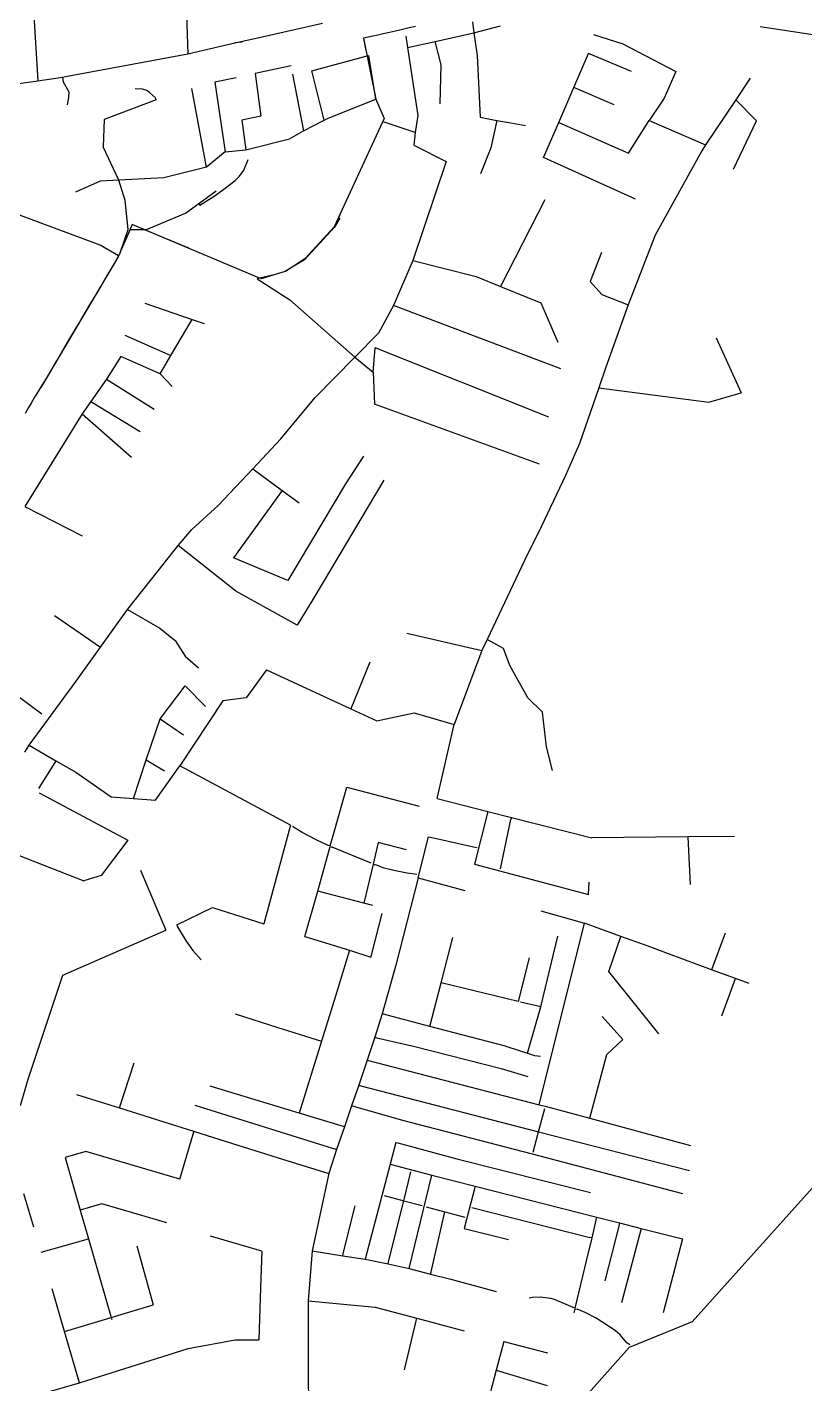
# Model space of a CAD drawing. Header units: metres. Extents: x 432891 to 477890, y 2556094 to 2581523.
# Drawn here: x 447795 to 449231, y 2565200 to 2567705 of the extents above; entities that cross this region are included whole.
import ezdxf

# ---------------------------------------------------------------- set-up
doc = ezdxf.new("R2010")
doc.units = ezdxf.units.M
for name, color, linetype in [('W10_MAIN_PIPE', 1, 'Continuous'), ('W10_PIPE_DN200', 8, 'Continuous'), ('W10_PIPE_DN250_400', 3, 'Continuous'), ('W10_PIPE_DN500_800', 30, 'Continuous'), ('W10_PIPE_DN900_1200', 1, 'Continuous')]:
    doc.layers.add(name, color=color, linetype=linetype)

msp = doc.modelspace()

# ---------------------------------------------------------------- linework, layer by layer
at = {"layer": 'W10_MAIN_PIPE'}
msp.add_lwpolyline([(448512.2, 2567706.2), (448500.5, 2567703.5), (448488.5, 2567700.7), (448475.4, 2567697.6), (448464.5, 2567695.1), (448452.4, 2567692.4), (448440.4, 2567689.6), (448433.5, 2567688.1), (448416.3, 2567684.2), (448438.9, 2567571.9), (448454.7, 2567536.2), (448361.9, 2567336), (448308.8, 2567277.7), (448273.2, 2567254.3), (448227.1, 2567240.3), (447989.3, 2567340.5), (447973.8, 2567304.4), (447969.8, 2567295.1), (447968.6, 2567292.2), (447967.2, 2567289.1), (447965.6, 2567285.9), (447964.1, 2567282.9), (447961.9, 2567278.8), (447961, 2567277.1), (447959.5, 2567274.3), (447957.9, 2567271.5), (447956.4, 2567268.7), (447954.7, 2567265.7), (447948.2, 2567255), (447943.3, 2567246.9), (447935.5, 2567234.1), (447929.3, 2567223.6), (447923.1, 2567213), (447919.2, 2567206.4), (447910.5, 2567191.9), (447904.2, 2567181.4), (447896.1, 2567167.8), (447891.7, 2567160.3), (447885.4, 2567149.8), (447879.2, 2567139.3), (447873.7, 2567130.1), (447866.7, 2567118.2), (447860.5, 2567107.6), (447854.3, 2567097), (447850.5, 2567090.6), (447848.1, 2567086.6), (447841.9, 2567075.9), (447835.7, 2567065.3), (447827.1, 2567050.9), (447823, 2567044.1), (447820.3, 2567039.7), (447816.6, 2567033.6), (447810.2, 2567023.2), (447802.6, 2567010.6), (447797.7, 2567002.3), (447791.5, 2566991.7)], dxfattribs=at)
at = {"layer": 'W10_PIPE_DN200'}
for points in [[(447807.2, 2567736.3), (447815.2, 2567605.9)], [(448620.2, 2567694.1), (448669, 2567706.9)], [(448192.3, 2567676.9), (448178.7, 2567675.5)], [(448494.2, 2567687.9), (448497.5, 2567666.9)], [(448558, 2567563.2), (448559.4, 2567635.4), (448548.3, 2567678.2)], [(448620.2, 2567694.1), (448625.8, 2567652.7), (448631.6, 2567538.6), (448662.7, 2567532.6)], [(448841, 2567691.4), (448894.7, 2567673.8), (448993, 2567623.1), (448971.2, 2567573.5), (448943.5, 2567532.7)], [(448438.9, 2567572), (448426.4, 2567652.4)], [(448804.4, 2567593.1), (448831.6, 2567655.9)], [(448910.8, 2567623), (448831.6, 2567655.9)], [(448282.5, 2567633.5), (448216.1, 2567619)], [(447860.7, 2567612.5), (447862, 2567603.5)], [(447862, 2567603.5), (447872.3, 2567585.2), (447871.7, 2567574.9), (447869.2, 2567561.4)], [(448181.2, 2567611.4), (448142, 2567603.3)], [(448142, 2567603.3), (448160.8, 2567474.7)], [(448216.1, 2567619), (448227, 2567540.7), (448191.5, 2567533.3)], [(448285.5, 2567618), (448305.4, 2567513.5)], [(449130.2, 2567610.5), (449103.5, 2567570.6)], [(448033.7, 2567570.4), (447937.8, 2567534)], [(448032.3, 2567574.2), (448021.5, 2567584.2), (448016.5, 2567587.7), (448008.2, 2567590.1), (447994.6, 2567590.9)], [(448033.7, 2567570.4), (448032.3, 2567574.2)], [(448126.5, 2567446.2), (448099.3, 2567591.4)], [(448350.9, 2567536.7), (448438.9, 2567572)], [(448776.6, 2567529), (448804.4, 2567593.1)], [(448878.8, 2567561.2), (448804.4, 2567593.1)], [(449103.5, 2567570.6), (449047.9, 2567487.4)], [(449099.3, 2567442.4), (449141.8, 2567531.7), (449103.5, 2567570.6)], [(447937.8, 2567534), (447935.6, 2567483.5)], [(448191.5, 2567533.3), (448198.8, 2567478.5)], [(448343.5, 2567532.9), (448350.9, 2567536.7)], [(448511.7, 2567510), (448452.7, 2567529.9)], [(448662.7, 2567532.6), (448651.3, 2567482), (448632, 2567433.9)], [(448662.7, 2567532.6), (448688.1, 2567528.1)], [(448688.1, 2567528.1), (448715.5, 2567523.2)], [(448918.5, 2567387.3), (448748.4, 2567463.9), (448776.6, 2567529)], [(448776.6, 2567529), (448905.4, 2567472.3), (448943.5, 2567532.7)], [(448943.5, 2567532.7), (449047.9, 2567487.4)], [(447964.7, 2567422.5), (447935.6, 2567483.5)], [(449047.9, 2567487.4), (449040.8, 2567476.7), (448954.4, 2567320.8)], [(448114.4, 2567375.9), (448140.8, 2567392.9), (448155.9, 2567403.8), (448179.2, 2567421.4), (448187.4, 2567429.4), (448195.1, 2567440.9), (448203.2, 2567460.7)], [(447929.9, 2567420.7), (447884.9, 2567400.1)], [(447964.7, 2567422.5), (447929.9, 2567420.7)], [(448112, 2567379.1), (448144.4, 2567402.5)], [(447963.9, 2567282.6), (447930.1, 2567302), (447712.7, 2567382.9)], [(448015.7, 2567331.4), (448087.5, 2567361.3), (448112, 2567379.1)], [(448112, 2567379.1), (448114.4, 2567375.9)], [(448750.9, 2567386.2), (448669.3, 2567226.2)], [(448371.8, 2567357.3), (448361.9, 2567336), (448308.8, 2567277.7), (448306.9, 2567276.4)], [(448372.4, 2567352.3), (448362.5, 2567335.5)], [(447985.3, 2567331.3), (447973.8, 2567304.4), (447969.8, 2567295.1), (447968.6, 2567292.2), (447967.2, 2567289.1), (447966.8, 2567288.2)], [(447985.3, 2567331.3), (448011, 2567331.4)], [(448011, 2567331.4), (448015.7, 2567331.4)], [(448093.8, 2567296.5), (448011, 2567331.4)], [(448362.5, 2567335.5), (448307.1, 2567274.9)], [(448954.4, 2567320.8), (448904.8, 2567192.1)], [(448307.1, 2567274.9), (448281.2, 2567259.5)], [(448507.2, 2567274), (448624.4, 2567244.5), (448669.3, 2567226.2)], [(448855.9, 2567288.5), (448834.9, 2567235), (448856.1, 2567210.9), (448904.8, 2567192.1)], [(448251.4, 2567247.7), (448224.6, 2567241.3)], [(448271.4, 2567253.7), (448251.4, 2567247.7)], [(448281.2, 2567259.5), (448271.4, 2567253.7)], [(448224.6, 2567241.3), (448219.7, 2567240.2)], [(448219.7, 2567240.2), (448280.4, 2567201.2), (448400.5, 2567095.7)], [(448669.3, 2567226.2), (448743.7, 2567196)], [(448012.3, 2567195.3), (448099.9, 2567165.1)], [(448743.7, 2567196), (448775.2, 2567122.9)], [(448780.6, 2567073.7), (448471.4, 2567190.7)], [(448904.8, 2567192.1), (448862.9, 2567074.9)], [(448060.7, 2567098.7), (448099.9, 2567165.1)], [(448099.9, 2567165.1), (448122.1, 2567157.5)], [(447975.4, 2567136), (448060.7, 2567098.7)], [(449067.4, 2567131.2), (449113.3, 2567029.5)], [(448040.6, 2567064.5), (447968, 2567096.5), (447941.6, 2567054.6)], [(448040.6, 2567064.5), (448060.7, 2567098.7)], [(448400.5, 2567095.7), (448433.9, 2567067.7)], [(448433.9, 2567067.7), (448437.6, 2567112.5)], [(448758.6, 2566985), (448437.6, 2567112.5)], [(448862.9, 2567074.9), (448850.5, 2567039)], [(447941.6, 2567054.6), (447913.1, 2567013.5)], [(447941.6, 2567054.6), (448030, 2566999.5)], [(448062.9, 2567041.1), (448040.6, 2567064.5)], [(448433.9, 2567067.7), (448436.8, 2567008.7)], [(448850.5, 2567039), (448814.7, 2566936)], [(448850.5, 2567039), (449053.8, 2567012.1)], [(449053.8, 2567012.1), (449113.3, 2567029.5)], [(447913.1, 2567013.5), (447897.2, 2566990.6)], [(447913.1, 2567013.5), (448004.2, 2566958.1)], [(448741.4, 2566898), (448436.8, 2567008.7)], [(447897.2, 2566990.6), (447791.2, 2566819.5)], [(447897.2, 2566990.6), (447987.8, 2566910.7)], [(448814.7, 2566936), (448789.1, 2566877)], [(448416.4, 2566912.4), (448383, 2566861.8), (448276.4, 2566683.3)], [(448211.8, 2566889.3), (448266.3, 2566849.4)], [(448454.1, 2566868.1), (448324.3, 2566651)], [(448789.1, 2566877), (448739, 2566770.7)], [(448266.3, 2566849.4), (448176.1, 2566724.7)], [(448266.3, 2566849.4), (448297.4, 2566826.6)], [(447791.2, 2566819.5), (447897.2, 2566765.5)], [(448739, 2566770.7), (448719.3, 2566731.9)], [(448293.7, 2566600.6), (448180.8, 2566663.6), (448074.3, 2566747.8)], [(448276.4, 2566683.3), (448176.1, 2566724.7)], [(448719.3, 2566731.9), (448644.3, 2566574.3)], [(448324.3, 2566651), (448293.7, 2566600.6)], [(447845.8, 2566618.4), (447930.7, 2566559.8)], [(447980.9, 2566629.8), (448040.4, 2566595), (448068.3, 2566572.3), (448086.8, 2566543.5), (448111.9, 2566522.1)], [(448496.4, 2566585.8), (448634.7, 2566554.1)], [(448644.3, 2566574.3), (448634.7, 2566554.1)], [(448765.4, 2566332.2), (448754.1, 2566376.2), (448747, 2566439.9), (448719.6, 2566466.7), (448686.6, 2566526.2), (448674.9, 2566557.9), (448644.3, 2566574.3)], [(448634.7, 2566554.1), (448583.8, 2566417.2)], [(448237.3, 2566518.3), (448199.4, 2566466.5)], [(448237.3, 2566518.3), (448392.9, 2566446.1)], [(448427.8, 2566532.4), (448392.9, 2566446.1)], [(447735.6, 2566501), (447822.2, 2566436.9)], [(448041.1, 2566427.7), (448086.8, 2566488.5)], [(448086.8, 2566488.5), (448124.7, 2566450.7)], [(448199.4, 2566466.5), (448156.7, 2566461), (448077.1, 2566341.2)], [(448392.9, 2566446.1), (448440.7, 2566423.9), (448509.9, 2566438.6), (448583.8, 2566417.2)], [(448015.1, 2566352), (448041.1, 2566427.7)], [(448041.1, 2566427.7), (448083.9, 2566398)], [(448552.1, 2566280.4), (448583.8, 2566417.2)], [(447799.2, 2566379), (447848.5, 2566350.5)], [(447846.5, 2566347), (447816.6, 2566298.9)], [(447848.5, 2566350.5), (447846.5, 2566347)], [(447848.5, 2566350.5), (447885.4, 2566329.1)], [(447991.8, 2566280.7), (448015.1, 2566352)], [(448015.1, 2566352), (448048.8, 2566331.9)], [(447885.4, 2566329.1), (447950.3, 2566283.6), (447991.8, 2566280.7)], [(448032.3, 2566277.8), (448077.1, 2566341.2)], [(448281.4, 2566231.4), (448077.1, 2566341.2)], [(448362.8, 2566221), (448385.3, 2566301.5), (448519.3, 2566266.4)], [(447817.3, 2566291.4), (447981.1, 2566203.5)], [(447991.8, 2566280.7), (448032.3, 2566277.8)], [(448552.1, 2566280.4), (448645.9, 2566256.8)], [(448645.9, 2566256.8), (448621.2, 2566159.3), (448831.8, 2566103.5)], [(448645.9, 2566256.8), (448689.3, 2566245.9)], [(448669.4, 2566150.7), (448688.5, 2566241.9)], [(448689.5, 2566245.8), (448688.5, 2566241.9)], [(448689.5, 2566245.8), (448837.5, 2566208.2)], [(448281.4, 2566231.4), (448232.5, 2566049.1)], [(448351.2, 2566194.2), (448328.6, 2566204.3), (448303.1, 2566217.8), (448284.9, 2566229.2)], [(448355, 2566193.1), (448362.8, 2566221)], [(447981.1, 2566203.5), (447931.7, 2566138.4), (447900.2, 2566128.7)], [(448331.7, 2566109.8), (448354.7, 2566192)], [(448355, 2566193.1), (448351.2, 2566194.2)], [(448354.7, 2566192), (448358.6, 2566190.9)], [(448443.6, 2566199.7), (448434, 2566159.3)], [(448495.7, 2566185.9), (448443.6, 2566199.7)], [(448517.4, 2566134.1), (448536.1, 2566210.1)], [(448536.1, 2566210.1), (448540, 2566209.2)], [(448540, 2566209.2), (448624.6, 2566190.1), (448624.8, 2566189.9)], [(449014.9, 2566209.7), (448837.5, 2566208.2)], [(449101.4, 2566210.5), (449014.9, 2566209.7)], [(449014.9, 2566209.7), (449019.4, 2566122)], [(447780.5, 2566175.7), (447900.2, 2566128.7)], [(448430.4, 2566161.4), (448365.8, 2566187.7), (448358.6, 2566190.9)], [(448004.5, 2566148.2), (448051.3, 2566037.7)], [(448434, 2566159.3), (448417, 2566087.3)], [(448434, 2566159.3), (448437.9, 2566158.4)], [(448514.8, 2566140.2), (448497.1, 2566142.7), (448472, 2566147.7), (448454.5, 2566152.3), (448440.5, 2566157.4), (448437.9, 2566158.4)], [(448517.4, 2566134.1), (448475.9, 2565973.2)], [(448517.4, 2566134.1), (448603.2, 2566111.1)], [(448831.8, 2566103.5), (448833, 2566126.5)], [(448308.2, 2566025.8), (448331.7, 2566109.8)], [(448417, 2566087.3), (448331.7, 2566109.8)], [(448071.5, 2566047.4), (448137.8, 2566079.5), (448232.5, 2566049.1)], [(448433.6, 2566083), (448417, 2566087.3)], [(448431.2, 2565991.7), (448451, 2566068.4)], [(448743.7, 2566073.4), (448824.5, 2566050.7)], [(448071.5, 2566047.4), (448073.2, 2566043.8)], [(448073.2, 2566043.8), (448088.6, 2566017.6), (448101.3, 2566000), (448116.8, 2565983.1)], [(448740.3, 2565715.4), (448824.5, 2566050.7)], [(448891.5, 2566026.1), (448824.5, 2566050.7)], [(447797.1, 2565762.3), (447861.2, 2565954.4), (448051.3, 2566037.7)], [(448308.2, 2566025.8), (448390.4, 2566000.5)], [(448559.6, 2565940.4), (448581, 2566024.1)], [(448743.8, 2565896), (448775.1, 2566026.8)], [(448961.3, 2565846.5), (448869, 2565961.1), (448891.5, 2566026.1)], [(448979, 2565993.7), (448939.7, 2566008.4), (448891.5, 2566026.1)], [(449084.2, 2566031.8), (449058.4, 2565964.6)], [(448390.4, 2566000.5), (448364.3, 2565915.9)], [(448390.4, 2566000.5), (448430, 2565987.9)], [(448430, 2565987.9), (448431.2, 2565991.7)], [(449058.4, 2565964.6), (448979, 2565993.7)], [(448475.9, 2565973.2), (448450.9, 2565883)], [(448722.2, 2565986.8), (448702, 2565905.8)], [(449103, 2565948.3), (449058.4, 2565964.6)], [(449077.9, 2565879.5), (449103, 2565948.3)], [(449128.5, 2565938.9), (449103, 2565948.3)], [(448539, 2565859.9), (448559.6, 2565940.4)], [(448702, 2565905.8), (448559.6, 2565940.4)], [(448364.3, 2565915.9), (448338.6, 2565832.7)], [(448743.8, 2565896), (448705.9, 2565904.9)], [(448719.1, 2565810.5), (448743.8, 2565896)], [(448179.3, 2565882.9), (448258.1, 2565858.1)], [(448450.9, 2565883), (448437, 2565839.9)], [(448539, 2565859.9), (448450.9, 2565883)], [(448856.8, 2565878.2), (448895, 2565835.7)], [(448258.1, 2565858.1), (448338.6, 2565832.7)], [(448678.6, 2565823.3), (448539, 2565859.9)], [(448338.6, 2565832.7), (448297.6, 2565699.7)], [(448437, 2565839.9), (448423.3, 2565797.8)], [(448437, 2565839.9), (448440.8, 2565838.7)], [(448440.8, 2565838.7), (448510.9, 2565822.8), (448670.1, 2565782), (448719.7, 2565767.7)], [(448678.6, 2565823.3), (448682.4, 2565822.1)], [(448682.4, 2565822.1), (448719.1, 2565810.5)], [(448865.3, 2565807.9), (448895, 2565835.7)], [(447965.6, 2565709.5), (447993, 2565792.5)], [(448423.3, 2565797.8), (448407.5, 2565751.5)], [(448423.3, 2565797.8), (448740.3, 2565715.4)], [(448719.1, 2565810.5), (448731.9, 2565806.5), (448743.3, 2565804.9)], [(448834.2, 2565690.4), (448865.3, 2565807.9)], [(447783.1, 2565714), (447797.1, 2565762.3)], [(448216, 2565724.6), (448133.5, 2565749.7)], [(448407.5, 2565751.5), (448394.4, 2565713.2)], [(448407.5, 2565751.5), (448411.3, 2565750.2)], [(448411.3, 2565750.2), (448739.3, 2565665.2)], [(447886.2, 2565734.1), (447965.6, 2565709.5)], [(448297.6, 2565699.7), (448216, 2565724.6)], [(447965.6, 2565709.5), (448184.3, 2565640.8)], [(448104.7, 2565714.5), (448362.9, 2565633.9)], [(448380.9, 2565674.4), (448297.6, 2565699.7)], [(448394.4, 2565713.2), (448380.9, 2565674.4)], [(448486.6, 2565686.8), (448394.4, 2565713.2)], [(448739.3, 2565665.2), (448750.8, 2565708.6)], [(448740.3, 2565715.4), (448751.8, 2565712.4)], [(448751.8, 2565712.4), (448834.1, 2565690.3)], [(448380.9, 2565674.4), (448366.7, 2565632.7)], [(449005.5, 2565551), (448728.4, 2565624), (448486.6, 2565686.8)], [(448834.1, 2565690.3), (449020.2, 2565640.1)], [(448077.2, 2565577.7), (448103.3, 2565665)], [(448184.3, 2565640.8), (448266.8, 2565615)], [(448475.9, 2565645.7), (448465.3, 2565605.3)], [(448475.9, 2565645.7), (448479.7, 2565644.7)], [(448479.7, 2565644.7), (448588.4, 2565615.5), (448835.1, 2565553)], [(448729.5, 2565627.9), (448739.3, 2565665.2)], [(448739.3, 2565665.2), (449017.9, 2565594)], [(448077.2, 2565577.7), (447903.8, 2565628.8), (447865.4, 2565617.8), (447893.3, 2565520.7)], [(448366.7, 2565632.6), (448352, 2565588.2)], [(448366.7, 2565632.6), (448362.9, 2565633.9)], [(448266.8, 2565615), (448352, 2565588.2)], [(448465.3, 2565605.3), (448419.6, 2565430)], [(448465.3, 2565605.3), (448542.3, 2565585.6)], [(448490.5, 2565538.1), (448503.8, 2565591.3)], [(448500.3, 2565412.8), (448542.3, 2565585.6)], [(448542.3, 2565585.6), (448622.5, 2565565.2)], [(447807.7, 2565489), (447789.2, 2565551.1)], [(448454.5, 2565547.7), (448490.5, 2565538.1)], [(448622.5, 2565565.2), (448602, 2565486.9)], [(448622.5, 2565565.2), (448847.3, 2565507.9)], [(448053.1, 2565497), (447933.5, 2565532.6), (447893.3, 2565520.7)], [(447893.3, 2565520.7), (447908.5, 2565467.6)], [(448378.9, 2565440.5), (448401, 2565528.8)], [(448462.5, 2565425.5), (448490.5, 2565538.1)], [(448490.5, 2565538.1), (448524.4, 2565529)], [(448532.2, 2565526.9), (448566.2, 2565517.8)], [(448541, 2565406.6), (448566.2, 2565517.8)], [(448566.2, 2565517.8), (448603.3, 2565507.9)], [(448616.3, 2565525.7), (448834.3, 2565470.4)], [(448838.2, 2565469.5), (448847.3, 2565507.9)], [(448847.3, 2565507.9), (448889.1, 2565497.2)], [(448888.1, 2565493.3), (448861.6, 2565390.3)], [(448889.1, 2565497.2), (448888.1, 2565493.3)], [(448889.1, 2565497.2), (448928.8, 2565487.1)], [(447821.5, 2565442.9), (447908.5, 2565467.6)], [(447908.5, 2565467.6), (447950.3, 2565322.3)], [(448228.3, 2565444.8), (448134, 2565472.9)], [(448602, 2565486.9), (448684.2, 2565466.3)], [(448828.8, 2565429.9), (448838.2, 2565469.5)], [(448838.2, 2565469.5), (448834.3, 2565470.4)], [(448928.8, 2565487.1), (448892.4, 2565349.4)], [(448928.8, 2565487.1), (449005.3, 2565467.6)], [(449005.3, 2565467.6), (448969.3, 2565331.1)], [(447997.6, 2565454.9), (448028.2, 2565345.8)], [(448228.3, 2565444.8), (448226.1, 2565377.3)], [(448321.5, 2565445.6), (448378.2, 2565436.6)], [(448378.2, 2565436.6), (448378.9, 2565440.5)], [(448378.2, 2565436.6), (448419.6, 2565430)], [(448419.6, 2565430), (448461.5, 2565421.6), (448461.6, 2565421.6)], [(448461.6, 2565421.6), (448462.5, 2565425.5)], [(448461.6, 2565421.6), (448500.3, 2565412.8), (448540.1, 2565402.7)], [(448807.3, 2565339.9), (448828.8, 2565429.9)], [(448540.1, 2565402.7), (448541, 2565406.6)], [(448540.1, 2565402.7), (448577.4, 2565393.2)], [(448577.4, 2565393.2), (448661.3, 2565370.4)], [(447864.5, 2565296.4), (447841.3, 2565375.3)], [(448226.1, 2565377.3), (448222.8, 2565281.1)], [(447950.3, 2565322.3), (448028.2, 2565345.8)], [(448314.4, 2565353.5), (448437.7, 2565341.4), (448514.7, 2565321)], [(448803.4, 2565340.8), (448769, 2565355.6), (448761.9, 2565357.5), (448742.5, 2565360.2), (448728.4, 2565359.5), (448721.8, 2565358.1)], [(448807.3, 2565339.9), (448803.4, 2565340.8)], [(447864.5, 2565296.4), (447950.3, 2565322.3)], [(447950.3, 2565322.3), (447951.4, 2565318.6)], [(448491.7, 2565225.9), (448514.7, 2565321)], [(448514.7, 2565321), (448601.9, 2565297.8)], [(448805.2, 2565331.3), (448807, 2565338.6)], [(448807, 2565338.6), (448810.9, 2565337.6)], [(448908.1, 2565272.1), (448902.5, 2565275.8), (448890.1, 2565290.5), (448881.1, 2565298.4), (448845.7, 2565321.1), (448825.2, 2565331.5), (448810.9, 2565337.6)], [(447892.2, 2565202.1), (447864.5, 2565296.4)], [(447892.2, 2565202.1), (448092.3, 2565265.4)], [(448092.3, 2565265.4), (448179.2, 2565281.2)], [(448179.2, 2565281.2), (448222.8, 2565281.1)], [(448675.3, 2565278.4), (448661.4, 2565225.2)], [(448675.3, 2565278.4), (448756, 2565257)], [(448661.4, 2565225.2), (448638.5, 2565137.6)], [(448661.4, 2565225.2), (448755.2, 2565196.7)], [(447781.2, 2565170.2), (447892.2, 2565202.1)]]:
    msp.add_lwpolyline(points, dxfattribs=at)
at = {"layer": 'W10_PIPE_DN250_400'}
for points in [[(448352, 2565588.2), (448321.5, 2565445.6)], [(448321.5, 2565445.6), (448314.4, 2565353.5)], [(448314.4, 2565353.5), (448314.2, 2565281)], [(448314.2, 2565281), (448314.6, 2565096.5)]]:
    msp.add_lwpolyline(points, dxfattribs=at)
at = {"layer": 'W10_PIPE_DN500_800'}
for points in [[(448098.4, 2567849.9), (448087.5, 2567782.7), (448091.8, 2567655.7)], [(448223.8, 2567685.7), (448340.8, 2567712.3)], [(448120.9, 2567662.3), (448178.7, 2567675.5)], [(448178.7, 2567675.5), (448223.8, 2567685.7)], [(447860.7, 2567612.5), (447866.3, 2567613.4), (448091.8, 2567655.7)], [(448091.8, 2567655.7), (448120.9, 2567662.3)], [(447722.3, 2567592.5), (447815.2, 2567605.9)], [(447815.2, 2567605.9), (447860.7, 2567612.5)], [(449403.4, 2565651.4), (449322.2, 2565615.1), (449245.2, 2565562.1), (449022.9, 2565314.3), (448906.8, 2565267.3), (448760.7, 2565103.6)]]:
    msp.add_lwpolyline(points, dxfattribs=at)
at = {"layer": 'W10_PIPE_DN900_1200'}
for points in [[(448512.2, 2567706.2), (448500.5, 2567703.5), (448488.5, 2567700.7), (448475.4, 2567697.6), (448464.5, 2567695.1), (448452.4, 2567692.4), (448440.4, 2567689.6), (448433.5, 2567688.1), (448416.3, 2567684.2), (448419.6, 2567667.9)], [(448617.5, 2567714.4), (448620.2, 2567694.1)], [(449249.9, 2567690.1), (449148.5, 2567705.2)], [(448497.5, 2567666.9), (448548.3, 2567678.2)], [(448548.3, 2567678.2), (448620.2, 2567694.1)], [(448320.8, 2567624.1), (448422.8, 2567651.6)], [(448419.6, 2567667.9), (448422.8, 2567651.6)], [(448497.5, 2567666.9), (448516.8, 2567541.9), (448511.7, 2567510)], [(448343.5, 2567532.9), (448320.8, 2567624.1)], [(448305.4, 2567513.5), (448343.5, 2567532.9)], [(448198.8, 2567478.5), (448279.6, 2567498.6)], [(448279.6, 2567498.6), (448305.4, 2567513.5)], [(448511.7, 2567510), (448509, 2567486.8), (448568.7, 2567456.5), (448507.2, 2567274)], [(448160.8, 2567474.7), (448126.5, 2567446.2)], [(448160.8, 2567474.7), (448198.8, 2567478.5)], [(448126.5, 2567446.2), (448047.7, 2567426.5), (447964.7, 2567422.5)], [(447982, 2567331.2), (447976, 2567384.8), (447964.7, 2567422.5)], [(447966.8, 2567288.2), (447982, 2567331.2)], [(447821.2, 2567039.2), (447964.6, 2567282.2)], [(447966.8, 2567288.2), (447965.6, 2567285.9), (447964.1, 2567282.9), (447963.9, 2567282.6)], [(448507.2, 2567274), (448471.4, 2567190.7)], [(448471.4, 2567190.7), (448443.7, 2567139.6), (448400.5, 2567095.7)], [(448263.9, 2566944.5), (448327.1, 2567021.3), (448400.5, 2567095.7)], [(447820.3, 2567039.7), (447816.6, 2567033.6), (447810.2, 2567023.2), (447802.6, 2567010.6), (447797.7, 2567002.3), (447791.5, 2566991.7)], [(448211.8, 2566889.3), (448263.9, 2566944.5)], [(448147.9, 2566821.7), (448211.8, 2566889.3)], [(448099.2, 2566777.6), (448147.9, 2566821.7)], [(448074.3, 2566747.8), (448099.2, 2566777.6)], [(448037.3, 2566700.7), (448074.3, 2566747.8)], [(447980.9, 2566629.8), (448037.3, 2566700.7)], [(447930.7, 2566559.8), (447980.9, 2566629.8)], [(447885.9, 2566497.2), (447930.7, 2566559.8)], [(447799.2, 2566379), (447885.9, 2566497.2)], [(447791.3, 2566366.3), (447799.2, 2566379)]]:
    msp.add_lwpolyline(points, dxfattribs=at)

doc.saveas('drawing.dxf')
